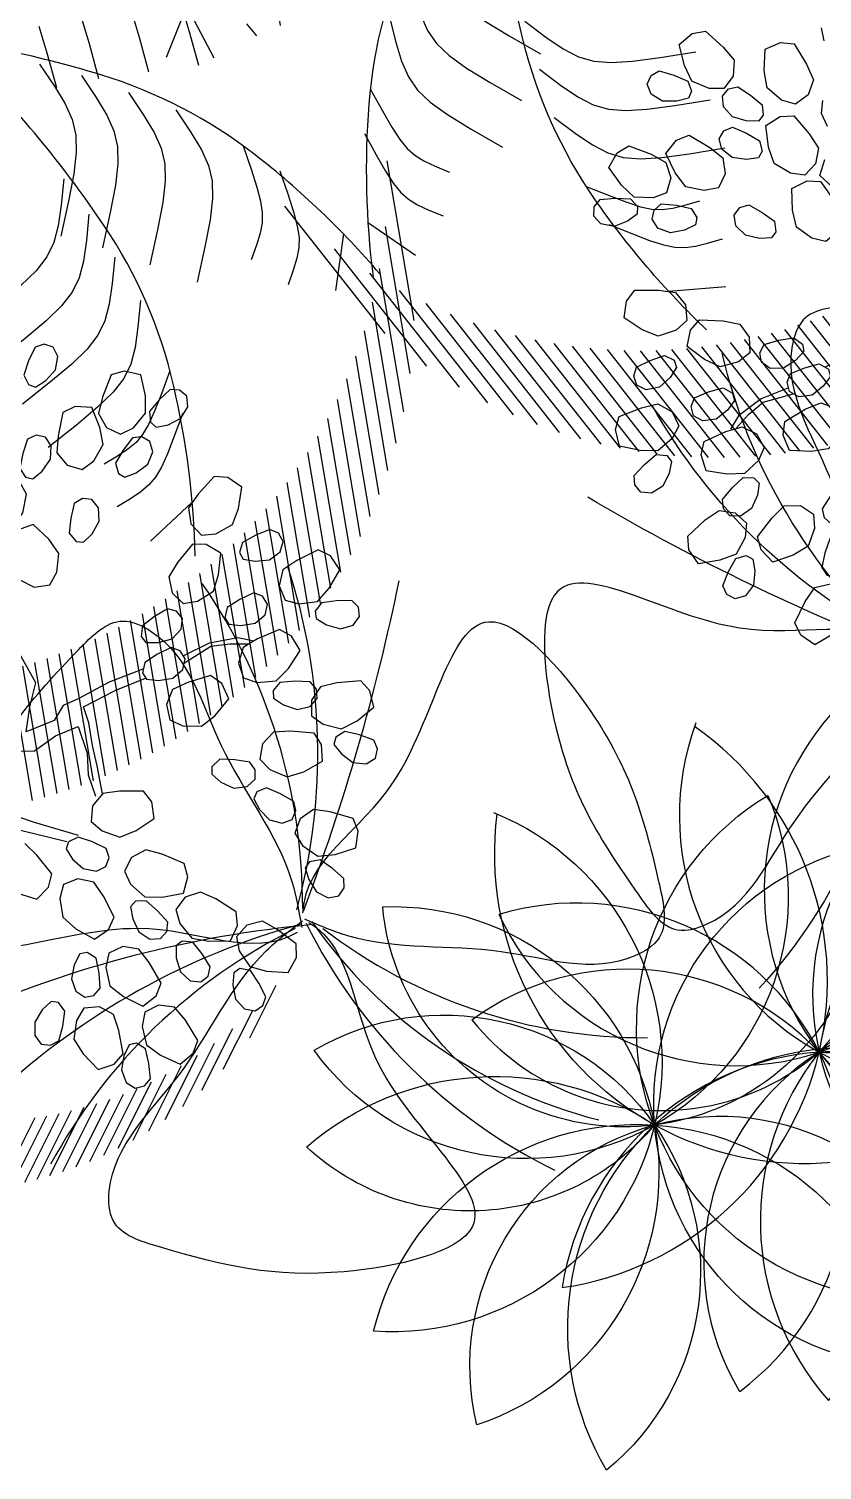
# Model space of a CAD drawing. Extents: x -809667 to 586099, y 3084146 to 3634412.
# Drawn here: x 381309.187 to 381310.69, y 3087196.576 to 3087199.307 of the extents above; entities that cross this region are included whole.
import ezdxf

# ---------------------------------------------------------------- set-up
doc = ezdxf.new("R2010")
doc.units = 0
doc.header["$LTSCALE"] = 0.5
doc.layers.get('0').update_dxf_attribs({"linetype": 'CONTINUOUS'})
for name, color, linetype in [('文字', 7, 'CONTINUOUS'), ('树', 3, 'CONTINUOUS'), ('树木', 94, 'CONTINUOUS')]:
    doc.layers.add(name, color=color, linetype=linetype)

# ---------------------------------------------------------------- blocks, each defined once
blk = doc.blocks.new('紫薇')
at = {"color": 0}
for p, q in [((-191, 425.6), (-183.9, 452.2)), ((-183.9, 452.2), (-162.6, 456.2)), ((-162.6, 456.2), (-146.2, 450.4)), ((-146.2, 450.4), (-136.4, 421.5)), ((-246, 414.4), (-244.2, 427.9)), ((-244.2, 427.9), (-234.5, 435.2)), ((-234.5, 435.2), (-222.4, 435.2)), ((-222.4, 435.2), (-208.9, 421.2)), ((-192.4, 403.4), (-191, 425.6)), ((-237.8, 399.4), (-246, 414.4)), ((-208.9, 421.2), (-197.2, 405.8)), ((-136.4, 421.5), (-132.4, 400.2)), ((-221.8, 390.3), (-237.8, 399.4)), ((-206.8, 386.5), (-221.8, 390.3)), ((-199.1, 392.3), (-206.8, 386.5)), ((-197.2, 405.8), (-199.1, 392.3)), ((-177.8, 384.1), (-192.4, 403.4)), ((-132.4, 400.2), (-143.5, 382.8)), ((-105.3, 369.5), (-91, 393)), ((-91, 393), (-69.5, 390.8)), ((-69.5, 390.8), (-55.3, 380.7)), ((-339.3, 358.8), (-320.9, 370.1)), ((-320.9, 370.1), (-303.5, 370.7)), ((-303.5, 370.7), (-283.9, 347.2)), ((-161.8, 375), (-177.8, 384.1)), ((-167.8, 367.2), (-156.5, 371.5)), ((-143.5, 382.8), (-161.8, 375)), ((-156.5, 371.5), (-144.9, 368.2)), ((-112.8, 348.5), (-105.3, 369.5)), ((-55.3, 380.7), (-54, 350.1)), ((-19.8, 365.4), (-14.5, 381.6)), ((-336.4, 331.4), (-339.3, 358.8)), ((-173.4, 354.8), (-167.8, 367.2)), ((-169.6, 338.1), (-173.4, 354.8)), ((-144.9, 368.2), (-135.8, 350.9)), ((-135.8, 350.9), (-128.9, 332.9)), ((-283.9, 347.2), (-272.6, 328.8)), ((-268.6, 311.4), (-266.9, 338.9)), ((-266.9, 338.9), (-246.8, 347)), ((-246.8, 347), (-229.6, 344.6)), ((-229.6, 344.6), (-214.3, 318.1)), ((-156.9, 324.8), (-169.6, 338.1)), ((-128.9, 332.9), (-134.5, 320.4)), ((-104.3, 325.9), (-112.8, 348.5)), ((-54, 350.1), (-56.2, 328.6)), ((-386.7, 314.3), (-380.4, 324.6)), ((-383.6, 301), (-386.7, 314.3)), ((-380.4, 324.6), (-369.1, 329)), ((-369.1, 329), (-351.4, 320.9)), ((-351.4, 320.9), (-335, 310.7)), ((-329.6, 310.2), (-336.4, 331.4)), ((-272.6, 328.8), (-276.6, 308.6)), ((-214.3, 318.1), (-206.2, 298.1)), ((-202, 308.6), (-198.5, 321.8)), ((-198.5, 321.8), (-188, 327.9)), ((-188, 327.9), (-176, 326.4)), ((-176, 326.4), (-164.3, 310.9)), ((-143.5, 317), (-156.9, 324.8)), ((-134.5, 320.4), (-143.5, 317)), ((-91.5, 312.7), (-104.3, 325.9)), ((-71.7, 315), (-91.5, 312.7)), ((-56.2, 328.6), (-71.7, 315)), ((-370.5, 290.1), (-383.6, 301)), ((-331.9, 297.4), (-336.9, 289.2)), ((-335, 310.7), (-331.9, 297.4)), ((-309.1, 297.5), (-329.6, 310.2)), ((-290.9, 294.7), (-309.1, 297.5)), ((-276.6, 308.6), (-290.9, 294.7)), ((-265.6, 289.4), (-268.6, 311.4)), ((-206.2, 298.1), (-213.6, 278.8)), ((-195.6, 292.8), (-202, 308.6)), ((-164.3, 310.9), (-154.6, 294.1)), ((-148.4, 281.7), (-138, 307.2)), ((-138, 307.2), (-116.5, 308.5)), ((-116.5, 308.5), (-100.8, 300.8)), ((-100.8, 300.8), (-94.7, 270.8)), ((-68.5, 285.8), (-58.6, 299.7)), ((-352.3, 287.3), (-370.5, 290.1)), ((-336.9, 289.2), (-352.3, 287.3)), ((-323.6, 274.2), (-315.6, 283.2)), ((-315.6, 283.2), (-303.8, 285.6)), ((-303.8, 285.6), (-287.7, 274.6)), ((-247.5, 273.4), (-265.6, 289.4)), ((-213.6, 278.8), (-230, 267.6)), ((-180.9, 281.8), (-195.6, 292.8)), ((-166.5, 276.1), (-180.9, 281.8)), ((-158.1, 280.9), (-166.5, 276.1)), ((-154.6, 294.1), (-158.1, 280.9)), ((-152.5, 259.8), (-148.4, 281.7)), ((-69.8, 267.4), (-68.5, 285.8)), ((-322.8, 260.5), (-323.6, 274.2)), ((-311.7, 247.5), (-322.8, 260.5)), ((-287.7, 274.6), (-273.2, 261.8)), ((-273.2, 261.8), (-272.4, 248.1)), ((-230, 267.6), (-247.5, 273.4)), ((-140.4, 238.8), (-152.5, 259.8)), ((-94.7, 270.8), (-93.4, 249.2)), ((-294.2, 241.7), (-311.7, 247.5)), ((-278.8, 240.9), (-294.2, 241.7)), ((-272.4, 248.1), (-278.8, 240.9)), ((-93.4, 249.2), (-106.5, 233.3)), ((-234.4, 214.4), (-229.5, 227.1)), ((-229.5, 227.1), (-218.5, 232.1)), ((-218.5, 232.1), (-206.7, 229.5)), ((-206.7, 229.5), (-196.6, 212.8)), ((-125.7, 227.8), (-140.4, 238.8)), ((-106.5, 233.3), (-125.7, 227.8)), ((-109.1, 217.7), (-93.4, 232.5)), ((-403.6, 198.9), (-387.6, 205.8)), ((-387.6, 205.8), (-360.8, 190.9)), ((-229.6, 197.9), (-234.4, 214.4)), ((-196.6, 212.8), (-188.6, 195.2)), ((-161.3, 196.3), (-148.4, 220.6)), ((-148.4, 220.6), (-126.8, 219.8)), ((-126.8, 219.8), (-112, 210.5)), ((-112, 210.5), (-108.9, 180.1)), ((-100.6, 191.5), (-109.1, 217.7)), ((-416.7, 181.7), (-403.6, 198.9)), ((-360.8, 190.9), (-343.6, 177.9)), ((-216, 185.5), (-229.6, 197.9)), ((-202.3, 178.5), (-216, 185.5)), ((-188.6, 195.2), (-193.5, 182.4)), ((-167.5, 174.9), (-161.3, 196.3)), ((-404, 157.2), (-416.7, 181.7)), ((-343.6, 177.9), (-340, 157.6)), ((-193.5, 182.4), (-202.3, 178.5)), ((-157.6, 152.9), (-167.5, 174.9)), ((-390.1, 139.9), (-404, 157.2)), ((-340, 157.6), (-348.3, 139.4)), ((-144, 140.4), (-157.6, 152.9)), ((-109.8, 158.5), (-124.4, 144)), ((-366.3, 135.4), (-390.1, 139.9)), ((-348.3, 139.4), (-366.3, 135.4)), ((-350.4, 126.5), (-334, 132.4)), ((-334, 132.4), (-308.2, 116.1)), ((-124.4, 144), (-144, 140.4)), ((-444.8, 98.9), (-442.6, 110.8)), ((-442.6, 110.8), (-433.7, 119)), ((-433.7, 119), (-414.3, 117.8)), ((-414.3, 117.8), (-395.3, 114.2)), ((-395.3, 114.2), (-387.5, 103)), ((-364.4, 110.1), (-350.4, 126.5)), ((-308.2, 116.1), (-291.7, 102.1)), ((-437.1, 87.7), (-444.8, 98.9)), ((-389.3, 93.5), (-403, 86.2)), ((-387.5, 103), (-389.3, 93.5)), ((-353.2, 84.9), (-364.4, 110.1)), ((-291.7, 102.1), (-289.3, 81.6)), ((-496.5, 62.5), (-484, 74.7)), ((-484, 74.7), (-453.7, 70.5)), ((-420.9, 82.2), (-437.1, 87.7)), ((-403, 86.2), (-420.9, 82.2)), ((-340.2, 66.8), (-353.2, 84.9)), ((-289.3, 81.6), (-298.6, 64)), ((-87.5, 27.2), (-77.8, 77.9)), ((-502.4, 41.7), (-496.5, 62.5)), ((-453.7, 70.5), (-432.9, 64.6)), ((-432.9, 64.6), (-422.2, 46.9)), ((-316.8, 61), (-340.2, 66.8)), ((-298.6, 64), (-316.8, 61)), ((-291.5, 46.1), (-287.4, 57.4)), ((-287.4, 57.4), (-277.3, 64)), ((-277.3, 64), (-258.3, 59.7)), ((-258.3, 59.7), (-240.1, 53.1)), ((-481.8, 23.5), (-502.4, 41.7)), ((-422.2, 46.9), (-423.5, 27)), ((-400.7, 29), (-397.8, 40.7)), ((-397.8, 40.7), (-388.5, 48.4)), ((-388.5, 48.4), (-369.1, 46.1)), ((-369.1, 46.1), (-350.3, 41.4)), ((-350.3, 41.4), (-343.3, 29.7)), ((-285.7, 33.7), (-291.5, 46.1)), ((-240.1, 53.1), (-234.3, 40.7)), ((-234.3, 40.7), (-237.6, 31.6)), ((-462.5, 12.3), (-481.8, 23.5)), ((-423.5, 27), (-438.8, 16.8)), ((-393.6, 17.3), (-400.7, 29)), ((-345.6, 20.4), (-359.6, 13.9)), ((-343.3, 29.7), (-345.6, 20.4)), ((-270.7, 25.6), (-285.7, 33.7)), ((-252.3, 26.7), (-270.7, 25.6)), ((-237.6, 31.6), (-252.3, 26.7)), ((-70.5, 0.6), (-87.5, 27.2)), ((-504.4, -0.4), (-485.8, 5.5)), ((-485.8, 5.5), (-466.8, 9.1)), ((-466.8, 9.1), (-455.5, 1.4)), ((-438.8, 16.8), (-462.5, 12.3)), ((-455.5, 1.4), (-453.8, -8.1)), ((-377.8, 10.9), (-393.6, 17.3)), ((-359.6, 13.9), (-377.8, 10.9)), ((-350.9, 0.6), (-367.8, -9.1)), ((-314.7, 5.4), (-350.9, 0.6)), ((-338.8, -4.2), (-314.7, 0.6)), ((-278.4, 0.6), (-314.7, 5.4)), ((-314.7, 0.6), (-276, -9.1)), ((-278.4, -4.1), (-275.5, 7.6)), ((-275.5, 7.6), (-266.1, 15.2)), ((-266.1, 15.2), (-246.7, 12.7)), ((-246.7, 12.7), (-228, 8)), ((-228, 8), (-221, -3.8)), ((-222.8, 0.6), (-176.9, -1.8)), ((-56, -28.4), (-70.5, 0.6)), ((-509.7, -11.2), (-504.4, -0.4)), ((-507.5, -23.1), (-509.7, -11.2)), ((-453.8, -8.1), (-463.9, -19.9)), ((-416.8, -19.3), (-405, -6.5)), ((-405, -6.5), (-374.5, -8.9)), ((-374.5, -8.9), (-353.4, -13.7)), ((-360.6, -11.5), (-338.8, -4.2)), ((-353.4, -13.7), (-341.8, -30.7)), ((-271.5, -15.9), (-278.4, -4.1)), ((-255.7, -22.4), (-271.5, -15.9)), ((-223.4, -13.2), (-237.5, -19.5)), ((-221, -3.8), (-223.4, -13.2)), ((-181.7, -13.9), (-222.8, -11.5)), ((-135.8, -21.1), (-181.7, -13.9)), ((-176.9, -1.8), (-133.4, -9.1)), ((-133.4, -9.1), (-111.6, -11.5)), ((-111.6, -11.5), (-94.7, -26)), ((-496.2, -30.8), (-507.5, -23.1)), ((-479.2, -30.1), (-496.2, -30.8)), ((-463.9, -19.9), (-479.2, -30.1)), ((-421.5, -40.4), (-416.8, -19.3)), ((-341.8, -30.7), (-341.9, -50.6)), ((-313, -48.7), (-302.7, -34.6)), ((-302.7, -34.6), (-272.1, -33.8)), ((-272.1, -33.8), (-250.7, -36.3)), ((-237.5, -19.5), (-255.7, -22.4)), ((-250.7, -36.3), (-237.3, -51.9)), ((-135.8, -42.9), (-135.8, -21.1)), ((-94.7, -26), (-56, -28.4)), ((-399.9, -57.5), (-421.5, -40.4)), ((-341.9, -50.6), (-356.5, -61.7)), ((-315.5, -70.1), (-313, -48.7)), ((-237.3, -51.9), (-235.2, -71.8)), ((-131, -71.9), (-135.8, -42.9)), ((-121.3, -42.9), (-121.3, -79.1)), ((-89.9, -45.3), (-121.3, -42.9)), ((-58.4, -55), (-89.9, -45.3)), ((-12.5, -40.5), (-58.4, -55)), ((-402.9, -75.6), (-384.1, -71)), ((-380, -67.5), (-399.9, -57.5)), ((-384.1, -71), (-372.4, -78)), ((-356.5, -61.7), (-380, -67.5)), ((-292.2, -84.8), (-315.5, -70.1)), ((-235.2, -71.8), (-248.6, -84.4)), ((-128.5, -98.4), (-131, -71.9)), ((-425.8, -93.7), (-421.1, -82.6)), ((-421.1, -82.6), (-402.9, -75.6)), ((-370.1, -87.4), (-379.5, -99.7)), ((-372.4, -78), (-370.1, -87.4)), ((-271.3, -92.6), (-292.2, -84.8)), ((-248.6, -84.4), (-271.3, -92.6)), ((-121.3, -79.1), (-114, -105.7)), ((-490, -117.5), (-482.8, -101.7)), ((-482.8, -101.7), (-453, -94.6)), ((-453, -94.6), (-431.5, -92.7)), ((-431.5, -92.7), (-415.2, -105.3)), ((-422.9, -105.4), (-425.8, -93.7)), ((-411.2, -112.5), (-422.9, -105.4)), ((-415.2, -105.3), (-409.1, -124.3)), ((-379.5, -99.7), (-394.2, -110.8)), ((-123.7, -134.7), (-128.5, -98.4)), ((-114, -105.7), (-114, -134.7)), ((-488.1, -139.1), (-490, -117.5)), ((-409.1, -124.3), (-419.7, -139.3)), ((-394.2, -110.8), (-411.2, -112.5)), ((-377.1, -134.2), (-356.2, -128.6)), ((-356.2, -128.6), (-338, -138.3)), ((-29.4, -141.9), (2, -117.8)), ((-462.2, -148.6), (-488.1, -139.1)), ((-419.7, -139.3), (-440.2, -152.1)), ((-409.7, -163.1), (-405.2, -146.2)), ((-405.2, -146.2), (-377.1, -134.2)), ((-338, -138.3), (-328.8, -156)), ((-315.4, -155.5), (-298, -146.6)), ((-298, -146.6), (-279.9, -140)), ((-279.9, -140), (-267.5, -145.8)), ((-267.5, -145.8), (-264.2, -154.9)), ((-174.5, -147.9), (-145.5, -138.1)), ((-145.5, -138.1), (-124.3, -134.2)), ((-124.3, -134.2), (-106.8, -145.2)), ((-106.8, -145.2), (-99, -163.5)), ((-77.8, -175.7), (-29.4, -141.9)), ((4.4, -137.1), (-60.9, -178.1)), ((-440.2, -152.1), (-462.2, -148.6)), ((-459.5, -166.8), (-443.1, -156.6)), ((-443.1, -156.6), (-429.8, -159.8)), ((-429.8, -159.8), (-424.7, -168)), ((-404.1, -184), (-409.7, -163.1)), ((-328.8, -156), (-336.6, -172.6)), ((-318.9, -167.1), (-315.4, -155.5)), ((-264.2, -154.9), (-272.2, -168.1)), ((-180.2, -164.4), (-174.5, -147.9)), ((-176.3, -185.6), (-180.2, -164.4)), ((-99, -163.5), (-108.1, -179.5)), ((-19.3, -182.6), (-9.2, -163.5)), ((-475.8, -191.1), (-474.7, -179.1)), ((-474.7, -179.1), (-459.5, -166.8)), ((-429.9, -182.6), (-440.4, -197.6)), ((-424.7, -168), (-429.9, -182.6)), ((-377, -189), (-404.1, -184)), ((-336.6, -172.6), (-354.7, -188.6)), ((-314.8, -178.4), (-318.9, -167.1)), ((-302.4, -184.2), (-314.8, -178.4)), ((-285.6, -180.7), (-302.4, -184.2)), ((-272.2, -168.1), (-285.6, -180.7)), ((-108.1, -179.5), (-127.4, -194.1)), ((-92, -188.9), (-76.6, -177.2)), ((-76.6, -177.2), (-63.1, -179.1)), ((-63.1, -179.1), (-57.2, -186.8)), ((-29.7, -211.3), (-19.3, -182.6)), ((-469.4, -201.4), (-475.8, -191.1)), ((-456.1, -204.5), (-469.4, -201.4)), ((-440.4, -197.6), (-456.1, -204.5)), ((-354.7, -188.6), (-377, -189)), ((-339.8, -206.5), (-325.3, -193.6)), ((-325.3, -193.6), (-311.7, -194.5)), ((-311.7, -194.5), (-305.3, -201.7)), ((-305.3, -201.7), (-307.9, -216.9)), ((-149.6, -192.7), (-176.3, -185.6)), ((-127.4, -194.1), (-149.6, -192.7)), ((-106, -202.5), (-92, -188.9)), ((-105.9, -214.5), (-106, -202.5)), ((-61, -201.8), (-70.2, -217.7)), ((-57.2, -186.8), (-61, -201.8)), ((-352.7, -221.1), (-339.8, -206.5)), ((-351.7, -233.1), (-352.7, -221.1)), ((-307.9, -216.9), (-315.8, -233.6)), ((-171.8, -232.2), (-153.8, -220.2)), ((-153.8, -220.2), (-133.4, -223.6)), ((-98.6, -224.2), (-105.9, -214.5)), ((-70.2, -217.7), (-85.1, -226)), ((-20.4, -226.1), (-29.7, -211.3)), ((20.8, -219.9), (-1.3, -236.2)), ((-392.8, -248.4), (-373.4, -238.8)), ((-373.4, -238.8), (-353.6, -244.6)), ((-343.7, -242.2), (-351.7, -233.1)), ((-315.8, -233.6), (-330, -243)), ((-194.7, -252.4), (-171.8, -232.2)), ((-133.4, -223.6), (-119.1, -237.5)), ((-119.1, -237.5), (-121.3, -255.7)), ((-85.1, -226), (-98.6, -224.2)), ((-83.6, -259.1), (-77.4, -238.3)), ((-77.4, -238.3), (-59.6, -227.8)), ((-59.6, -227.8), (-39.8, -229.2)), ((-39.8, -229.2), (-29.7, -244.6)), ((-1.3, -236.2), (-20.4, -226.1)), ((-417.9, -265.7), (-392.8, -248.4)), ((-353.6, -244.6), (-341.1, -260.1)), ((-330, -243), (-343.7, -242.2)), ((-193.6, -269.8), (-194.7, -252.4)), ((-121.3, -255.7), (-133.4, -276.7)), ((-29.7, -244.6), (-25.5, -268.4)), ((-419, -283.1), (-417.9, -265.7)), ((-341.1, -260.1), (-345.5, -278)), ((-181.7, -287.9), (-193.6, -269.8)), ((-133.4, -276.7), (-154.4, -284.1)), ((-88.1, -289.3), (-83.6, -259.1)), ((-25.5, -268.4), (-36.8, -287.6)), ((-409.4, -302.5), (-419, -283.1)), ((-345.5, -278), (-360.1, -297.3)), ((-218.9, -308.1), (-203, -293.5)), ((-203, -293.5), (-182.4, -293.6)), ((-182.4, -293.6), (-166, -304.9)), ((-154.4, -284.1), (-181.7, -287.9)), ((-143.4, -298.8), (-133.7, -282.1)), ((-133.7, -282.1), (-120.5, -278.5)), ((-120.5, -278.5), (-112.1, -283.4)), ((-112.1, -283.4), (-109.8, -298.7)), ((-76, -301.9), (-88.1, -289.3)), ((-36.8, -287.6), (-55.3, -308.1)), ((-381.8, -302.1), (-409.4, -302.5)), ((-360.1, -297.3), (-381.8, -302.1)), ((-372.7, -318), (-361.1, -302.6)), ((-361.1, -302.6), (-347.5, -300.7)), ((-347.5, -300.7), (-339.8, -306.5)), ((-339.8, -306.5), (-339.4, -322)), ((-238.2, -331.8), (-218.9, -308.1)), ((-166, -304.9), (-165.2, -323.3)), ((-151, -316.8), (-143.4, -298.8)), ((-109.8, -298.7), (-112, -316.9)), ((-55.3, -308.1), (-76, -301.9)), ((-382.4, -334.9), (-372.7, -318)), ((-339.4, -322), (-343.8, -339.9)), ((-234.3, -348.8), (-238.2, -331.8)), ((-165.2, -323.3), (-173.8, -345.9)), ((-146.2, -327.9), (-151, -316.8)), ((-135.8, -333.9), (-146.2, -327.9)), ((-122.6, -330.4), (-135.8, -333.9)), ((-112, -316.9), (-122.6, -330.4)), ((-105.1, -337.9), (-86.8, -328.4)), ((-86.8, -328.4), (-67, -330.8)), ((-67, -330.8), (-57.8, -346.8)), ((-49.5, -331.8), (-41, -321)), ((-47.1, -351), (-49.5, -331.8)), ((-41, -321), (-31.4, -319.9)), ((-31.4, -319.9), (-20.4, -330.7)), ((-20.4, -330.7), (-11.2, -346.6)), ((-379.1, -346.5), (-382.4, -334.9)), ((-369.5, -353.8), (-379.1, -346.5)), ((-343.8, -339.9), (-355.9, -351.9)), ((-219.7, -364.7), (-234.3, -348.8)), ((-173.8, -345.9), (-193.4, -356.6)), ((-173.3, -351.3), (-160.8, -345.7)), ((-160.8, -345.7), (-151.8, -349.1)), ((-151.8, -349.1), (-147, -363.8)), ((-112.3, -358.3), (-105.1, -337.9)), ((-57.8, -346.8), (-54.8, -370.8)), ((-11.2, -346.6), (-11.5, -363.7)), ((-355.9, -351.9), (-369.5, -353.8)), ((-281, -370), (-266.4, -354)), ((-266.4, -354), (-245.8, -352.3)), ((-245.8, -352.3), (-228.6, -362.3)), ((-228.6, -362.3), (-226.2, -380.5)), ((-193.4, -356.6), (-219.7, -364.7)), ((-180.1, -369.4), (-173.3, -351.3)), ((-147, -363.8), (-146.3, -382.2)), ((-118.4, -388.2), (-112.3, -358.3)), ((-42.4, -369.9), (-47.1, -351)), ((-11.5, -363.7), (-19.9, -374.5)), ((14, -370.3), (22.7, -366)), ((22.7, -366), (36.7, -372.6)), ((-298.2, -395.2), (-281, -370)), ((-226.2, -380.5), (-232.9, -403.8)), ((-184.7, -388.3), (-180.1, -369.4)), ((-146.3, -382.2), (-154.5, -397.2)), ((-54.8, -370.8), (-67.2, -389.3)), ((-31.9, -375.9), (-42.4, -369.9)), ((-19.9, -374.5), (-31.9, -375.9)), ((9.7, -383.3), (14, -370.3)), ((18.3, -400.6), (9.7, -383.3)), ((36.7, -372.6), (50.8, -384.5)), ((50.8, -384.5), (56.1, -400.7)), ((-292.9, -411.8), (-298.2, -395.2)), ((-232.9, -403.8), (-251.4, -416.1)), ((-231.9, -409.1), (-219.9, -402.4)), ((-219.9, -402.4), (-210.6, -405.1)), ((-210.6, -405.1), (-204.6, -419.3)), ((-178.3, -398.5), (-184.7, -388.3)), ((-167, -402.8), (-178.3, -398.5)), ((-154.5, -397.2), (-167, -402.8)), ((-107.1, -401.5), (-118.4, -388.2)), ((-86.7, -408.7), (-107.1, -401.5)), ((-67.2, -389.3), (-86.7, -408.7)), ((-48.1, -407), (-34, -391.9)), ((-34, -391.9), (-14.6, -387.6)), ((-14.6, -387.6), (-0.5, -399.5)), ((-0.5, -399.5), (10.2, -421.1)), ((29.1, -416.8), (18.3, -400.6)), ((56.1, -400.7), (51.8, -413.7)), ((-277, -426.4), (-292.9, -411.8)), ((-251.4, -416.1), (-277, -426.4)), ((-237.1, -427.7), (-231.9, -409.1)), ((-204.6, -419.3), (-202.3, -437.6)), ((-132.9, -443), (-125, -422.8)), ((-125, -422.8), (-106.5, -413.8)), ((-106.5, -413.8), (-86.8, -416.9)), ((-86.8, -416.9), (-78, -433.1)), ((-48.1, -428.6), (-48.1, -407)), ((10.2, -421.1), (4.8, -442.7)), ((41, -419), (29.1, -416.8)), ((51.8, -413.7), (41, -419)), ((-204, -490.6), (-257.4, -437.3)), ((-240.1, -447), (-237.1, -427.7)), ((-202.3, -437.6), (-209.3, -453.2)), ((-78, -433.1), (-75.8, -457.1)), ((-43.8, -458.8), (-48.1, -428.6)), ((4.8, -442.7), (-7.1, -467.6)), ((-232.8, -456.6), (-240.1, -447)), ((-221.2, -459.9), (-232.8, -456.6)), ((-209.3, -453.2), (-221.2, -459.9)), ((-159.1, -517.9), (-218.6, -458.4)), ((-139.8, -472.8), (-132.9, -443)), ((-75.8, -457.1), (-88.6, -475.3)), ((-72.9, -461.7), (-64.2, -451.2)), ((-64.2, -451.2), (-54.6, -450.3)), ((-54.6, -450.3), (-43.8, -461.4)), ((-28.7, -467.5), (-43.8, -458.8)), ((-124.5, -534.7), (-187, -472.3)), ((-128.9, -486.3), (-139.8, -472.8)), ((-88.6, -475.3), (-108.7, -494.2)), ((-71.1, -481), (-72.9, -461.7)), ((-43.8, -461.4), (-35.1, -477.6)), ((-35.1, -477.6), (-35.9, -494.7)), ((-7.1, -467.6), (-28.7, -467.5)), ((-94.9, -546.7), (-158.9, -482.7)), ((-68.3, -555.6), (-133.5, -490.4)), ((-108.7, -494.2), (-128.9, -486.3)), ((-43.8, -562.4), (-109.9, -496.4)), ((-66.9, -500), (-71.1, -481)), ((-35.9, -494.7), (-44.6, -505.2)), ((-21, -567.5), (-87.7, -500.8)), ((-56.6, -506.3), (-66.9, -500)), ((0.5, -571.4), (-66.8, -504.1)), ((-44.6, -505.2), (-56.6, -506.3)), ((20.9, -574.1), (-46.8, -506.4)), ((40.4, -576), (-27.7, -507.8)), ((59.1, -577), (-9.4, -508.5)), ((77.1, -577.3), (8.3, -508.5)), ((94.5, -577), (25.4, -507.9)), ((111.3, -576.2), (42, -506.8)), ((127.6, -574.8), (58.1, -505.2)), ((143.5, -572.9), (73.7, -503.1)), ((158.8, -570.6), (88.8, -500.6))]:
    blk.add_line(p, q, dxfattribs=at)
blk = doc.blocks.new('白玉兰')
at = {"color": 0}
for centre, radius, start, end in [((-1260.5, 1665), 2054.4, 309.3934, 347.1655), ((-713.2, 1844.3), 1941, 291.8214, 332.6346), ((-478.2, 2077.5), 2115.2, 283.2993, 320.8528), ((-4728.7, -6984.2), 8428.8, 56.1879, 65.279), ((-1147.9, -2037), 2310.3, 61.625, 95.1491), ((-559.1, -2135.4), 2213.8, 76.7033, 111.4018), ((4370.8, -555.9), 4391.8, 172.1708, 190.6677), ((2826.9, 106.7), 2820.8, 182.2544, 209.8868), ((2146.3, 475.3), 2185, 193.3063, 228.4107)]:
    blk.add_arc(centre, radius, start, end, dxfattribs=at)
for points in [[(-33.3, 16.4), (-232.9, 72.7), (-341.9, 562), (-1253.8, 922.5), (-424.6, 1375.2), (-32.9, 1391.9), (376.3, 1386), (477, 1090.9), (236.3, 716.3), (184.7, 276.9), (29.2, 67), (-7.3, 17.6)], [(8.3, 30.7), (154.9, 177.4), (635.1, 33.7), (1394.9, 653.5), (1385.2, -291.2), (1208.5, -641.2), (1003.6, -995.4), (696.9, -939.3), (487.4, -546.3), (129.3, -286.7), (21.9, -48.6), (-3.3, 7.4)], [(36.1, -22.3), (98.6, -219.9), (-250.5, -579.7), (-51.2, -1539.8), (-884.9, -1095.2), (-1113.8, -777), (-1333.5, -431.7), (-1142.2, -185.6), (-696.9, -181.1), (-301.3, 16.9), (-40.5, 2.3), (20.8, -1.2)]]:
    blk.add_open_spline(points, degree=3, knots=[0, 0, 0, 0, 621.989778, 1340.944545, 1869.007736, 2592.427455, 2798.699245, 2915.827596, 3435.261502, 4029.77129, 4212.300518, 4212.300518, 4212.300518, 4212.300518], dxfattribs=at)
blk = doc.blocks.new('03')
at = {"layer": '树木', "color": 0}
for p, q in [((-0.1116, 1.503), (-0.2544, 1.2148)), ((-0.0755, 1.5083), (-0.218, 1.2206)), ((-0.04, 1.5125), (-0.1823, 1.2252)), ((-0.005, 1.5155), (-0.1471, 1.2286)), ((0.0295, 1.5175), (-0.1124, 1.231)), ((0.0634, 1.5185), (-0.0783, 1.2324)), ((0.0969, 1.5186), (-0.0446, 1.2328)), ((0.13, 1.5177), (-0.0114, 1.2322)), ((0.1626, 1.5159), (0.0214, 1.2308)), ((0.1948, 1.5133), (0.0537, 1.2285)), ((0.2265, 1.5099), (0.0857, 1.2254)), ((0.2579, 1.5056), (0.1172, 1.2214)), ((-0.2628, 1.4682), (-0.4066, 1.1778)), ((-0.2239, 1.4791), (-0.3674, 1.1893)), ((-0.1858, 1.4885), (-0.329, 1.1993)), ((-0.1484, 1.4964), (-0.2913, 1.2077)), ((0.2889, 1.5006), (0.1483, 1.2167)), ((0.3195, 1.4948), (0.1791, 1.2112)), ((0.3498, 1.4883), (0.2095, 1.205)), ((0.3796, 1.481), (0.2395, 1.198)), ((0.4092, 1.4731), (0.2691, 1.1903)), ((-0.3432, 1.441), (-0.4878, 1.1491)), ((-0.3025, 1.4555), (-0.4467, 1.1644)), ((0.4383, 1.4644), (0.2984, 1.1819)), ((0.4672, 1.455), (0.3274, 1.1727)), ((0.4957, 1.4449), (0.356, 1.1629)), ((0.5238, 1.4342), (0.3843, 1.1524)), ((-0.4279, 1.4051), (-0.5734, 1.1114)), ((-0.385, 1.4243), (-0.53, 1.1315)), ((-0.4722, 1.3832), (-0.6183, 1.0883)), ((-0.5182, 1.358), (-0.6649, 1.0617)), ((-0.5661, 1.3289), (-0.7137, 1.0308)), ((-0.6165, 1.2947), (-0.7652, 0.9944)), ((-0.6701, 1.2541), (-0.8203, 0.9507)), ((-0.7283, 1.2042), (-0.8808, 0.8961)), ((-0.7938, 1.1395), (-0.9506, 0.8229)), ((-0.1968, 1.0838), (-0.0623, 1.1008)), ((-0.8748, 1.0435), (-1.0452, 0.6994)), ((-0.1612, 0.9846), (-0.1376, 0.9906)), ((-0.1376, 0.9906), (-0.1126, 0.9925)), ((-0.1126, 0.9925), (-0.0833, 0.9914)), ((-0.0833, 0.9914), (-0.0466, 0.9884)), ((-0.2541, 0.9323), (-0.2165, 0.9566)), ((-0.2165, 0.9566), (-0.1865, 0.9736)), ((-0.1865, 0.9736), (-0.1612, 0.9846)), ((-0.3023, 0.9), (-0.2541, 0.9323)), ((-0.1957, 0.8852), (-0.1721, 0.8911)), ((-0.1721, 0.8911), (-0.1471, 0.893)), ((-0.1471, 0.893), (-0.1177, 0.8919)), ((-0.1177, 0.8919), (-0.081, 0.8889)), ((-0.8596, 0.7789), (-0.7659, 0.8769)), ((-0.2885, 0.8329), (-0.2509, 0.8571)), ((-0.2509, 0.8571), (-0.221, 0.8742)), ((-0.221, 0.8742), (-0.1957, 0.8852)), ((-0.3368, 0.8005), (-0.2885, 0.8329)), ((-0.7132, 0.7788), (-0.6828, 0.7996)), ((-0.7548, 0.7439), (-0.7366, 0.7611)), ((-0.7366, 0.7611), (-0.7132, 0.7788)), ((-0.2708, 0.7333), (-0.2375, 0.7511)), ((-0.2375, 0.7511), (-0.1979, 0.7628)), ((-0.1979, 0.7628), (-0.1475, 0.7701)), ((-0.1475, 0.7701), (-0.082, 0.7749)), ((-0.082, 0.7749), (0.0032, 0.7789)), ((-0.7821, 0.6999), (-0.7694, 0.7244)), ((-0.7694, 0.7244), (-0.7548, 0.7439)), ((-0.3024, 0.7075), (-0.2708, 0.7333)), ((-0.7946, 0.6677), (-0.7821, 0.6999)), ((-0.6772, 0.6799), (-0.6468, 0.7007)), ((-0.3366, 0.6719), (-0.3024, 0.7075)), ((-0.8085, 0.6252), (-0.7946, 0.6677)), ((-0.7188, 0.645), (-0.7006, 0.6622)), ((-0.7006, 0.6622), (-0.6772, 0.6799)), ((-0.5756, 0.6116), (-0.512, 0.6685)), ((-0.378, 0.6248), (-0.3366, 0.6719)), ((-0.2084, 0.6442), (-0.158, 0.6515)), ((-0.158, 0.6515), (-0.0925, 0.6562)), ((-0.0925, 0.6562), (-0.0073, 0.6603)), ((-0.8254, 0.5697), (-0.8085, 0.6252)), ((-0.7461, 0.601), (-0.7334, 0.6255)), ((-0.7334, 0.6255), (-0.7188, 0.645)), ((-0.3129, 0.5888), (-0.2813, 0.6146)), ((-0.2813, 0.6146), (-0.248, 0.6325)), ((-0.248, 0.6325), (-0.2084, 0.6442)), ((-0.7586, 0.5688), (-0.7461, 0.601)), ((-0.6235, 0.5666), (-0.5756, 0.6116)), ((-0.3471, 0.5533), (-0.3129, 0.5888)), ((-0.7725, 0.5263), (-0.7586, 0.5688)), ((-0.6579, 0.5291), (-0.6235, 0.5666)), ((-0.5089, 0.5129), (-0.4453, 0.5698)), ((-0.3885, 0.5061), (-0.3471, 0.5533)), ((-0.7894, 0.4708), (-0.7725, 0.5263)), ((-0.6813, 0.4951), (-0.6579, 0.5291)), ((-0.5568, 0.4679), (-0.5089, 0.5129)), ((-0.2919, 0.496), (-0.2585, 0.5138)), ((-0.2585, 0.5138), (-0.2189, 0.5255)), ((-0.2189, 0.5255), (-0.1685, 0.5328)), ((-0.1685, 0.5328), (-0.103, 0.5376)), ((-0.103, 0.5376), (-0.0178, 0.5416)), ((-0.6959, 0.4602), (-0.6813, 0.4951)), ((-0.3234, 0.4702), (-0.2919, 0.496)), ((-0.7041, 0.4203), (-0.6959, 0.4602)), ((-0.5912, 0.4304), (-0.5568, 0.4679)), ((-0.4422, 0.4142), (-0.3786, 0.4711)), ((-0.3576, 0.4346), (-0.3234, 0.4702)), ((-0.7082, 0.3711), (-0.7041, 0.4203)), ((-0.6146, 0.3964), (-0.5912, 0.4304)), ((-0.4901, 0.3692), (-0.4422, 0.4142)), ((-0.399, 0.3874), (-0.3576, 0.4346)), ((-0.2924, 0.3935), (-0.259, 0.4114)), ((-0.259, 0.4114), (-0.2194, 0.423)), ((-0.2194, 0.423), (-0.1691, 0.4304)), ((-0.6292, 0.3615), (-0.6146, 0.3964)), ((-0.378, 0.3344), (-0.3144, 0.3913)), ((-0.3239, 0.3677), (-0.2924, 0.3935)), ((-0.7106, 0.3084), (-0.7082, 0.3711)), ((-0.6374, 0.3216), (-0.6292, 0.3615)), ((-0.5245, 0.3317), (-0.4901, 0.3692)), ((-0.3582, 0.3321), (-0.3239, 0.3677)), ((-1.1749, 0.191), (-1.1373, 0.3213)), ((-0.6415, 0.2724), (-0.6374, 0.3216)), ((-0.5479, 0.2977), (-0.5245, 0.3317)), ((-0.4258, 0.2893), (-0.378, 0.3344)), ((-0.3995, 0.285), (-0.3582, 0.3321)), ((-1.0451, 0.2587), (-1.0278, 0.2912)), ((-0.5625, 0.2628), (-0.5479, 0.2977)), ((-0.4603, 0.2519), (-0.4258, 0.2893)), ((-0.8458, 0.1742), (-0.8158, 0.254)), ((-0.6439, 0.2097), (-0.6415, 0.2724)), ((-0.5707, 0.2229), (-0.5625, 0.2628)), ((-0.4837, 0.2179), (-0.4603, 0.2519)), ((-0.5748, 0.1737), (-0.5707, 0.2229)), ((-0.4983, 0.183), (-0.4837, 0.2179)), ((-0.8674, 0.1121), (-0.8458, 0.1742)), ((-0.741, 0.1176), (-0.711, 0.1974)), ((-0.5772, 0.111), (-0.5748, 0.1737)), ((-0.5065, 0.1431), (-0.4983, 0.183)), ((-0.6362, 0.0609), (-0.6062, 0.1408)), ((-0.5106, 0.0939), (-0.5065, 0.1431)), ((-0.7626, 0.0555), (-0.741, 0.1176)), ((-0.5423, 0.0199), (-0.5123, 0.0998)), ((-0.513, 0.0312), (-0.5106, 0.0939)), ((-0.6578, -0.0011), (-0.6362, 0.0609)), ((-0.5639, -0.0422), (-0.5423, 0.0199))]:
    blk.add_line(p, q, dxfattribs=at)
for centre, radius, start, end in [((1.5285, 0.0526), 2.0101, 145.484, 157.144), ((1.1297, 1.067), 2.0101, 184.5918, 196.2518), ((0.7228, 0.3922), 1.1357, 157.144, 178.0247), ((0.2903, 0.8223), 1.1357, 196.2518, 217.1325), ((2.2026, 0.3411), 2.6163, 178.0247, 188.7387), ((0.455, 1.3672), 2.0101, 212.167, 223.827), ((1.4707, 1.7161), 2.6163, 217.1325, 227.8465)]:
    blk.add_arc(centre, radius, start, end, dxfattribs=at)
blk = doc.blocks.new('A$C46A015EA')
at = {"layer": '树', "color": 0, "linetype": 'Continuous'}
for centre, radius, start, end in [((1.328, 4.096), 1.969, 227.5644, 31.3305), ((0.798, 3.475), 1.995, 251.8163, 53.749), ((3.771, 4.188), 2.005, 153.4396, 313.5861), ((4.101, 3.626), 1.85, 126.1691, 303.0486), ((2.09, 4.411), 1.899, 199.3601, 10.491), ((4.644, 2.796), 2.077, 109.3184, 262.8778), ((0.796, 2.582), 1.783, 359.791, 92.4715), ((2.814, 4.682), 2.119, 188.6399, 263.6226), ((0.762, 1.899), 1.939, 297.0245, 103.8489), ((1.257, 1.36), 1.796, 310.7789, 134.4149), ((3.957, 1.204), 1.944, 51.9802, 218.2571), ((3.546, 0.815), 2.009, 38.8778, 198.6816), ((2.13, 0.326), 2.294, 10.2667, 147.1518)]:
    blk.add_arc(centre, radius, start, end, dxfattribs=at)
blk = doc.blocks.new('123123')
at = {"layer": '文字', "color": 8}
for points, knots in [([(382021.6478, 3087267.5182), (382021.6794, 3087267.218), (382021.7106, 3087266.9205), (382021.8147, 3087266.046), (382021.8983, 3087265.4868), (382022.115, 3087264.5927), (382022.2317, 3087264.2364), (382022.5269, 3087263.6031), (382022.7052, 3087263.3279), (382023.0524, 3087262.9585), (382023.1959, 3087262.8371), (382023.5367, 3087262.6006), (382023.7303, 3087262.4881), (382024.3505, 3087262.1628), (382024.8209, 3087261.9598), (382025.5726, 3087261.5778), (382025.8547, 3087261.4212), (382026.338, 3087261.0871), (382026.5449, 3087260.9166), (382026.9113, 3087260.5447), (382027.0737, 3087260.3439), (382027.6361, 3087259.5205), (382027.9035, 3087258.8248), (382028.3062, 3087257.389), (382028.4415, 3087256.6454), (382028.7097, 3087255.2064), (382028.8428, 3087254.5109), (382029.1338, 3087253.5346), (382029.2594, 3087253.2006), (382029.5781, 3087252.5732), (382029.7777, 3087252.2964), (382030.27, 3087251.8014), (382030.5596, 3087251.5858), (382031.5265, 3087251.034), (382032.3172, 3087250.7711), (382034.0893, 3087250.3797), (382035.0684, 3087250.2502), (382036.3511, 3087250.1043), (382036.6286, 3087250.074), (382036.9071, 3087250.0436), (382036.9112, 3087250.0431), (382036.9153, 3087250.0427), (382036.9194, 3087250.0423), (382037.5763, 3087249.9706), (382038.2332, 3087249.8989), (382038.8901, 3087249.8272)], [0, 0, 0, 0, 0.809904, 0.809904, 2.429711, 2.429711, 3.66837, 3.66837, 4.926642, 4.926642, 5.673722, 5.673722, 6.420801, 6.420801, 7.887995, 7.887995, 8.767827, 8.767827, 9.468061, 9.468061, 10.168296, 10.168296, 12.19742, 12.19742, 14.226544, 14.226544, 16.255668, 16.255668, 17.461197, 17.461197, 18.836307, 18.836307, 20.211417, 20.211417, 22.844117, 22.844117, 25.476818, 25.476818, 26.19649, 26.19649, 26.19649, 26.207121, 26.207121, 26.207121, 27.904975, 27.904975, 27.904975, 27.904975]), ([(382021.0511, 3087267.4555), (382021.2551, 3087265.513), (382021.6111, 3087262.1233), (382028.5109, 3087260.5581), (382027.0727, 3087250.5132), (382033.6693, 3087249.7934), (382036.842, 3087249.4471), (382036.842, 3087249.4471), (382036.842, 3087249.4471), (382036.842, 3087249.4471), (382037.5136, 3087249.3738), (382038.1853, 3087249.3006), (382038.8569, 3087249.2273)], [0, 0, 0, 0, 5.241042, 9.145642, 17.995634, 26.196498, 26.196498, 26.196498, 26.196498, 26.196498, 26.196498, 27.932578, 27.932578, 27.932578, 27.932578])]:
    blk.add_open_spline(points, degree=3, knots=knots, dxfattribs=at)
for name, p, xscale, yscale, zscale, rotation in [('03', (382027.4856, 3087251.9913), -0.7999999999999999, 0.8, 0.8, 191.8496555548952), ('03', (382025.9708, 3087251.3206), 0.7999999999999998, 0.7999999999999998, 0.7999999999999998, 215.9119011420869), ('紫薇', (382028.0947, 3087251.1281), 0.00148055020779717, 0.00148055020779717, 0.00148055020779717, 29.3674748453732), ('白玉兰', (382027.9603, 3087250.4232), -0.0004880798049271107, 0.0004880798049271107, 0.04880798235096967, 124.6526560546043), ('紫薇', (382026.2003, 3087250.2894), -0.00148055020779717, 0.00148055020779717, 0.00148055020779717, 18.39408185160881), ('白玉兰', (382026.8126, 3087249.9151), 0.000488079804927111, 0.000488079804927111, 0.04880798235096967, 283.1089006423777), ('A$C46A015EA', (382027.4048, 3087250.4603), -0.2560000000000002, 0.2560000000000001, 0.2560000000000001, 139.7590933901361), ('A$C46A015EA', (382027.1585, 3087250.3513), 0.2560000000000001, 0.2560000000000001, 0.2560000000000001, 268.002463306846)]:
    blk.add_blockref(name, p, dxfattribs=dict(at, xscale=xscale, yscale=yscale, zscale=zscale, rotation=rotation))

msp = doc.modelspace()

# ---------------------------------------------------------------- block references
at = {"layer": '文字'}
msp.add_blockref('123123', (-717.1099, -52.3003), dxfattribs=at)

doc.saveas('drawing.dxf')
